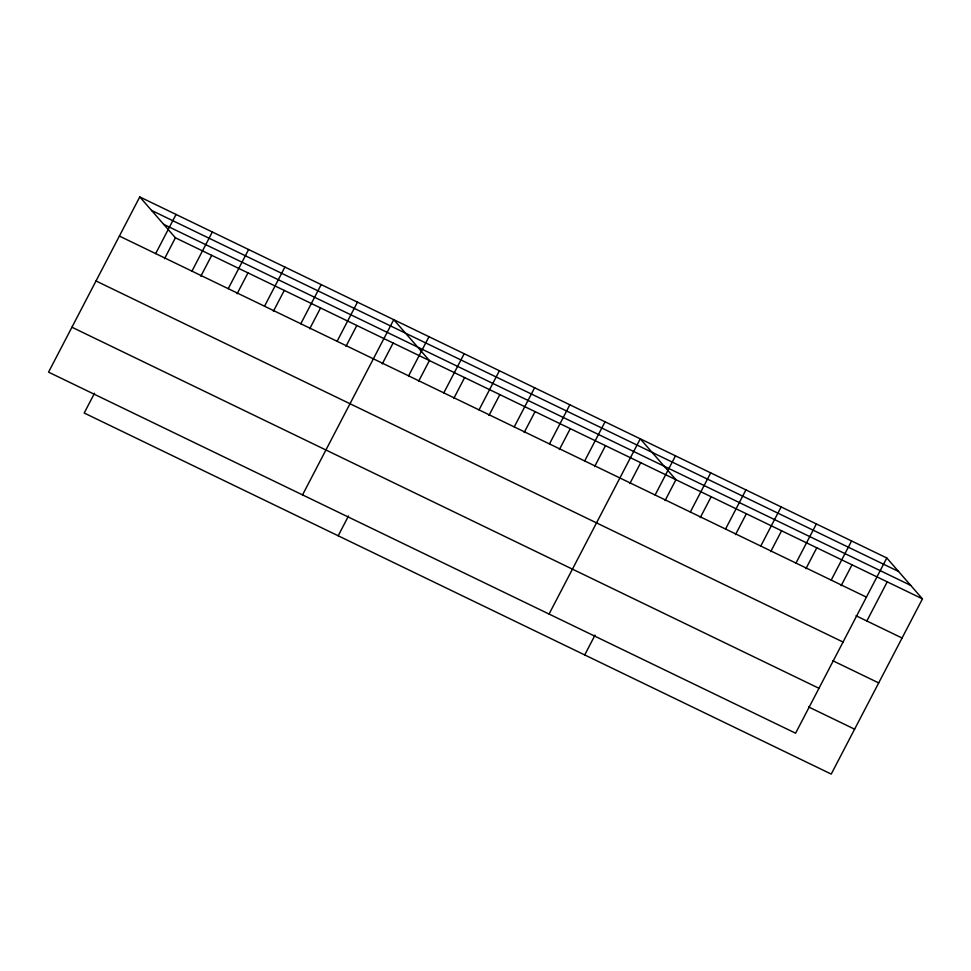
<?xml version="1.0" encoding="UTF-8"?>
<svg xmlns="http://www.w3.org/2000/svg" width="971" height="971" viewBox="0 0 971 971"><rect width="100%" height="100%" fill="white"/><g stroke="black" fill="none" stroke-linecap="round" stroke-linejoin="round"><path stroke-width="1.46" d="M139.763 196.919L48.55 372.136L795.589 733.202L886.802 557.985L139.763 196.919L175.411 237.798L922.45 598.864L831.237 774.081L84.198 413.015L94.515 393.206M155.663 253.601L176.042 214.457M164.548 258.674L175.411 237.798M191.955 271.14L212.333 231.996M200.827 276.213L211.702 255.337M228.234 288.678L248.612 249.535M237.118 293.752L247.981 272.875M264.525 306.217L284.904 267.061M273.397 311.29L284.272 290.414M300.804 323.756L321.183 284.6M309.688 328.829L320.551 307.953M337.095 341.294L357.474 302.139M345.967 346.368L356.843 325.491M302.539 494.894L393.753 319.677L429.413 360.557L418.537 381.445M382.258 363.907L393.121 343.03M408.597 375.85L428.976 336.706M338.199 535.774L348.504 515.965M443.808 392.867L464.187 353.723M453.76 398.462L464.624 377.585M479.031 409.896L499.41 370.74M488.971 415.491L499.847 394.602M514.242 426.912L534.62 387.769M524.194 432.508L535.057 411.631M549.465 443.941L569.843 404.786M559.405 449.524L570.28 428.648M584.676 460.958L605.054 421.815M594.628 466.553L605.491 445.665M549.064 614.048L640.277 438.831L675.925 479.71L665.062 500.599M629.839 483.57L640.714 462.694M655.109 495.004L675.488 455.848M584.712 654.927L595.029 635.119M690.332 512.02L710.711 472.877M700.273 517.616L711.148 496.739M725.543 529.049L745.922 489.894M735.496 534.633L746.359 513.756M760.766 546.066L781.145 506.923M770.707 551.662L781.582 530.785M795.977 563.095L816.368 523.939M805.93 568.678L816.793 547.802M831.2 580.112L851.579 540.956M841.141 585.707L852.016 564.819M866.848 620.991L887.227 581.847M151.525 210.404L898.563 571.47M163.65 224.313L910.689 585.379M119.384 236.062L866.423 597.129M856.021 615.76L902.071 638.02M96.008 280.971L843.046 642.037M832.645 660.656L878.694 682.916M71.927 327.227L818.966 688.293M808.564 706.924L854.614 729.185M886.802 557.985L922.45 598.864"/></g></svg>
